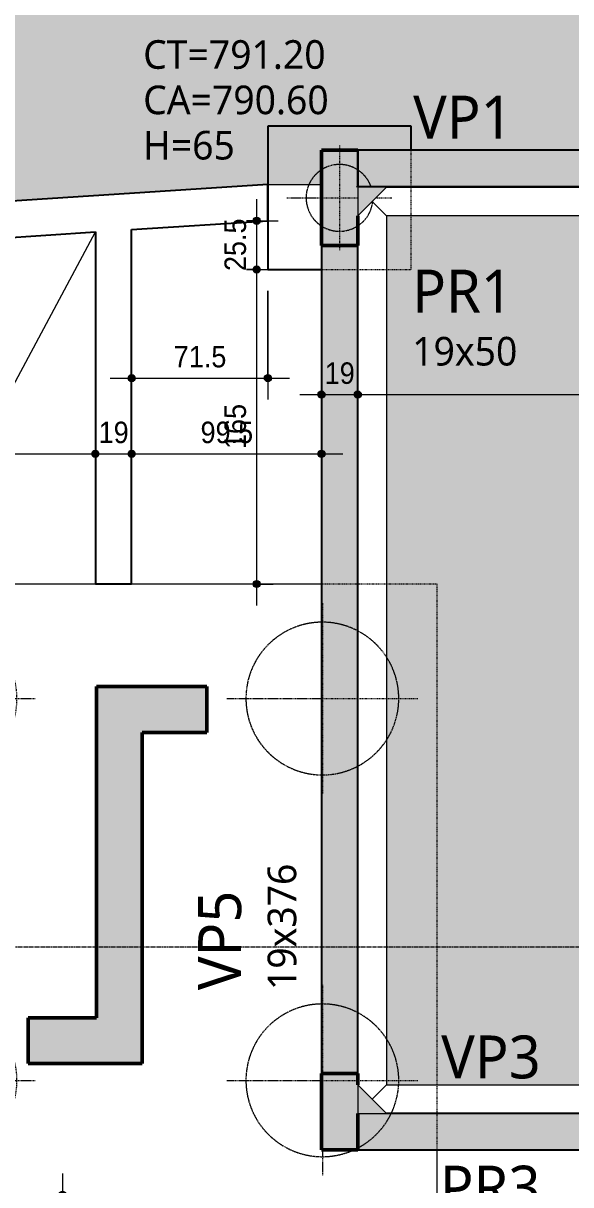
# Model space of a CAD drawing. Header units: centimetres. Extents: x -3523 to 38560, y -3196 to 88043.
# Drawn here: x -1439 to -1152, y 446 to 1055 of the extents above; entities that cross this region are included whole.
import ezdxf

# ---------------------------------------------------------------- set-up
doc = ezdxf.new("R2010")
doc.units = ezdxf.units.CM
for name, pattern in [('Centro de 6 mm', [1.32, 0.6, -0.24, 0.24, -0.24]), ('Hidden', [0.714375, 0.47625, -0.238125]), ('Traço', [0.635, 0.3175, -0.3175])]:
    doc.linetypes.add(name, pattern=pattern)
for name, color, linetype, lineweight in [('A-ANNO-DIMS', 7, 'Continuous', 9), ('A-ANNO-DIMS-75', 7, 'Continuous', 9), ('A-DETL-GENF', 7, 'Continuous', 18), ('A-DETL-THIN', 7, 'Continuous', 25), ('A-FLOR', 7, 'Continuous', 25), ('A-FLOR-OTLN', 7, 'Continuous', 18), ('G-ANNO-SYMB', 7, 'Continuous', 9), ('S-BEAM', 7, 'Continuous', 25), ('S-BEAM-IDEN', 7, 'Continuous', 9), ('S-COLS', 7, 'Continuous', 25), ('S-COLS-IDEN', 7, 'Continuous', 9), ('S-FNDN', 7, 'Continuous', 25), ('S-FNDN-HDLN', 7, 'Traço', 18), ('S-FNDN-IDEN', 7, 'Continuous', 9)]:
    doc.layers.add(name, color=color, linetype=linetype, lineweight=lineweight)
doc.layers.add('A-DETL', color=7, linetype='Continuous', lineweight=18, true_color=0x00a600)
doc.styles.add('Arial_1', font='arial.ttf', dxfattribs={"width": 0.9, "height": 11.25})
doc.styles.add('Gadugi', font='gadugi.ttf', dxfattribs={"height": 15})
doc.styles.add('Gadugi_1', font='gadugi.ttf', dxfattribs={"height": 22.5})
doc.dimstyles.new('PED_1_5mm_ESQ', dxfattribs={"dimscale": 30.48, "dimtxt": 11.477918, "dimasz": 0.492126, "dimexe": 0.369094, "dimexo": 0.369094, "dimgap": 0.073819, "dimtad": 1, "dimdec": 1, "dimrnd": 0.5, "dimdsep": 46, "dimtxsty": 'Arial_1', "dimblk1": 'DOTSMALL', "dimblk2": 'DOTSMALL', "dimsah": 1, "dimcen": 0.09, "dimdle": 0.369094, "dimazin": 0, "dimtfac": 1, "dimtdec": 4, "dimtix": 1, "dimtmove": 0, "dimatfit": 3, "dimfxl": 1, "dimtvp": 1, "dimtolj": 1, "dimtzin": 0, "dimarcsym": 2})
doc.dimstyles.new('PED_1_5mm_ESQ_2', dxfattribs={"dimscale": 30.48, "dimtxt": 11.477918, "dimasz": 0.492126, "dimexe": 0.369094, "dimexo": 0.369094, "dimgap": 0.073819, "dimtad": 1, "dimdec": 1, "dimrnd": 0.5, "dimdsep": 46, "dimtxsty": 'Arial_1', "dimblk1": 'DOTSMALL', "dimblk2": 'DOTSMALL', "dimsah": 1, "dimcen": 0.09, "dimdle": 0.369094, "dimazin": 0, "dimtfac": 1, "dimtdec": 4, "dimtix": 1, "dimtmove": 1, "dimatfit": 3, "dimfxl": 1, "dimtvp": 1, "dimtolj": 1, "dimtzin": 0, "dimarcsym": 2})

# ---------------------------------------------------------------- blocks, each defined once
blk = doc.blocks.new('PED_BLRET-1EST_R01_2019 - 75x75x65-V3-PL B 002 - FUNDAÇÃO')
at = {"layer": 'S-FNDN', "linetype": 'Hidden', "lineweight": 18}
for p, q in [((0, 27.5), (0, 25)), ((-27.5, 0), (-9.5, 0))]:
    blk.add_line(p, q, dxfattribs=at)
at = {"layer": 'S-FNDN-HDLN'}
for p, q in [((0, 25), (0, -27.5)), ((-9.5, 0), (9.5, 0)), ((18.84, 0), (27.5, 0))]:
    blk.add_line(p, q, dxfattribs=at)
for start, end in [(123.02796, 236.97204), (20.24658, 123.01167), (19.01621, 20.23029), (236.98833, 354.85346)]:
    blk.add_arc((0, 0), 17.5, start, end, dxfattribs=at)
blk = doc.blocks.new('PED_BLRET-4EST_R01_2019 - 320x320x170-3763708-PL B 002 - FUNDAÇÃO')
at = {"layer": 'S-FNDN', "linetype": 'Hidden', "lineweight": 18}
for p, q in [((-105, 30), (-105, -70)), ((-155, -20), (-55, -20)), ((45, -20), (94.49, -20)), ((-105, -270), (-105, -170)), ((-155, -220), (-55, -220)), ((45, -220), (94.49, -220)), ((95, -256.4), (95, -270))]:
    blk.add_line(p, q, dxfattribs=at)
at = {"layer": 'S-FNDN-HDLN'}
for p, q in [((95, 30), (95, -70)), ((94.5, -20), (145, -20)), ((95, -170), (95, -256.4)), ((94.5, -220), (145, -220))]:
    blk.add_line(p, q, dxfattribs=at)
for centre in [(-105, -20), (-105, -220)]:
    blk.add_circle(centre, 40, dxfattribs=at)
for centre, start, end in [((95, -20), 90.72456, 269.27544), ((95, -20), 360, 90.71744), ((95, -20), 269.28256, 360), ((95, -220), 90.72456, 294.08828), ((95, -220), 360, 90.71744), ((95, -220), 294.12768, 360)]:
    blk.add_arc(centre, 40, start, end, dxfattribs=at)
blk = doc.blocks.new('DIMBLOCK23-PL B 002 - FUNDAÇÃO')
at = {"layer": 'A-ANNO-DIMS-75'}
h = blk.add_hatch(color=256, dxfattribs=at)
edge = h.paths.add_edge_path(flags=0)
edge.add_arc((-1711.87, 829.04), 1.88, 0, 360)
h = blk.add_hatch(color=256, dxfattribs=at)
edge = h.paths.add_edge_path(flags=0)
edge.add_arc((-1400.92, 829.04), 1.88, 0, 360)
for p, q in [((-1711.87, 883.37), (-1711.87, 817.79)), ((-1711.87, 829.04), (-1711.87, 883.37)), ((-1400.92, 820.45), (-1400.92, 840.29)), ((-1723.12, 829.04), (-1400.92, 829.04)), ((-1400.92, 829.04), (-1400.92, 820.45))]:
    blk.add_line(p, q, dxfattribs=at)
for centre in [(-1711.87, 829.04), (-1400.92, 829.04)]:
    blk.add_circle(centre, 1.88, dxfattribs=at)
at = {"layer": 'A-ANNO-DIMS-75', "color": 0, "insert": (-1568.05, 845.9), "char_height": 11.25, "width": 27.9708, "attachment_point": 1, "line_spacing_factor": 0.941778, "style": 'Arial_1'}
blk.add_mtext('311', dxfattribs=at)
blk = doc.blocks.new('_DotSmall')
at = {"color": 0, "linetype": 'ByBlock', "const_width": 0.5}
blk.add_lwpolyline([(-0.0625, 0, 1), (0.0625, 0, 1)], format="xyb", close=True, dxfattribs=at)
blk = doc.blocks.new('DIMBLOCK24-PL B 002 - FUNDAÇÃO')
at = {"layer": 'A-ANNO-DIMS-75'}
h = blk.add_hatch(color=256, dxfattribs=at)
edge = h.paths.add_edge_path(flags=0)
edge.add_arc((-1400.92, 829.04), 1.88, 0, 360)
h = blk.add_hatch(color=256, dxfattribs=at)
edge = h.paths.add_edge_path(flags=0)
edge.add_arc((-1381.92, 829.04), 1.88, 0, 360)
for p, q in [((-1400.92, 820.45), (-1400.92, 840.29)), ((-1381.92, 820.45), (-1381.92, 840.29)), ((-1400.92, 829.04), (-1381.92, 829.04)), ((-1400.92, 829.04), (-1400.92, 820.45)), ((-1381.92, 829.04), (-1381.92, 820.45))]:
    blk.add_line(p, q, dxfattribs=at)
for centre in [(-1400.92, 829.04), (-1381.92, 829.04)]:
    blk.add_circle(centre, 1.88, dxfattribs=at)
at = {"layer": 'A-ANNO-DIMS-75', "color": 0, "insert": (-1399.19, 845.9), "char_height": 11.25, "width": 18.6472, "attachment_point": 1, "line_spacing_factor": 0.941778, "style": 'Arial_1'}
blk.add_mtext('19', dxfattribs=at)
blk = doc.blocks.new('DIMBLOCK25-PL B 002 - FUNDAÇÃO')
at = {"layer": 'A-ANNO-DIMS-75'}
h = blk.add_hatch(color=256, dxfattribs=at)
edge = h.paths.add_edge_path(flags=0)
edge.add_arc((-1381.92, 829.04), 1.88, 0, 360)
h = blk.add_hatch(color=256, dxfattribs=at)
edge = h.paths.add_edge_path(flags=0)
edge.add_arc((-1282.61, 829.04), 1.88, 0, 360)
for p, q in [((-1381.92, 820.45), (-1381.92, 840.29)), ((-1282.61, 820.45), (-1282.61, 840.29)), ((-1381.92, 829.04), (-1271.36, 829.04)), ((-1381.92, 829.04), (-1381.92, 820.45)), ((-1282.61, 829.04), (-1282.61, 820.45))]:
    blk.add_line(p, q, dxfattribs=at)
for centre in [(-1381.92, 829.04), (-1282.61, 829.04)]:
    blk.add_circle(centre, 1.88, dxfattribs=at)
at = {"layer": 'A-ANNO-DIMS-75', "color": 0, "insert": (-1345.87, 845.9), "char_height": 11.25, "width": 32.6326, "attachment_point": 1, "line_spacing_factor": 0.941778, "style": 'Arial_1'}
blk.add_mtext('99.5', dxfattribs=at)
blk = doc.blocks.new('DIMBLOCK28-PL B 002 - FUNDAÇÃO')
at = {"layer": 'A-ANNO-DIMS-75'}
h = blk.add_hatch(color=256, dxfattribs=at)
edge = h.paths.add_edge_path(flags=0)
edge.add_arc((-1316.48, 925.62), 1.88, 0, 360)
h = blk.add_hatch(color=256, dxfattribs=at)
edge = h.paths.add_edge_path(flags=0)
edge.add_arc((-1316.48, 760.85), 1.88, 0, 360)
for p, q in [((-1321.86, 925.62), (-1305.23, 925.62)), ((-1316.48, 925.62), (-1321.86, 925.62)), ((-1316.48, 749.6), (-1316.48, 925.62)), ((-1307.88, 760.85), (-1327.73, 760.85)), ((-1316.48, 760.85), (-1307.88, 760.85))]:
    blk.add_line(p, q, dxfattribs=at)
for centre in [(-1316.48, 925.62), (-1316.48, 760.85)]:
    blk.add_circle(centre, 1.88, dxfattribs=at)
at = {"layer": 'A-ANNO-DIMS-75', "color": 0, "insert": (-1333.34, 831.58), "char_height": 11.25, "width": 27.9708, "attachment_point": 1, "rotation": 90, "line_spacing_factor": 0.941778, "style": 'Arial_1'}
blk.add_mtext('165', dxfattribs=at)
blk = doc.blocks.new('DIMBLOCK29-PL B 002 - FUNDAÇÃO')
at = {"layer": 'A-ANNO-DIMS-75'}
h = blk.add_hatch(color=256, dxfattribs=at)
edge = h.paths.add_edge_path(flags=0)
edge.add_arc((-1316.48, 951.16), 1.88, 0, 360)
h = blk.add_hatch(color=256, dxfattribs=at)
edge = h.paths.add_edge_path(flags=0)
edge.add_arc((-1316.48, 925.62), 1.88, 0, 360)
for p, q in [((-1316.48, 925.62), (-1316.48, 962.41)), ((-1321.86, 951.16), (-1305.23, 951.16)), ((-1316.48, 951.16), (-1321.86, 951.16)), ((-1321.86, 925.62), (-1305.23, 925.62)), ((-1316.48, 925.62), (-1321.86, 925.62))]:
    blk.add_line(p, q, dxfattribs=at)
for centre in [(-1316.48, 951.16), (-1316.48, 925.62)]:
    blk.add_circle(centre, 1.88, dxfattribs=at)
at = {"layer": 'A-ANNO-DIMS-75', "color": 0, "insert": (-1333.34, 924.79), "char_height": 11.25, "width": 32.6326, "attachment_point": 1, "rotation": 90, "line_spacing_factor": 0.941778, "style": 'Arial_1'}
blk.add_mtext('25.5', dxfattribs=at)
blk = doc.blocks.new('DIMBLOCK38-PL B 002 - FUNDAÇÃO')
at = {"layer": 'A-ANNO-DIMS-75'}
h = blk.add_hatch(color=256, dxfattribs=at)
edge = h.paths.add_edge_path(flags=0)
edge.add_arc((-1418.13, 440.85), 1.88, 0, 360)
h = blk.add_hatch(color=256, dxfattribs=at)
edge = h.paths.add_edge_path(flags=0)
edge.add_arc((-1418.13, 212.62), 1.88, 0, 360)
for p, q in [((-1418.13, 452.1), (-1418.13, 201.37)), ((-1426.73, 440.85), (-1406.88, 440.85)), ((-1418.13, 440.85), (-1426.73, 440.85)), ((-1426.73, 212.62), (-1406.88, 212.62)), ((-1418.13, 212.62), (-1426.73, 212.62))]:
    blk.add_line(p, q, dxfattribs=at)
for centre in [(-1418.13, 440.85), (-1418.13, 212.62)]:
    blk.add_circle(centre, 1.88, dxfattribs=at)
at = {"layer": 'A-ANNO-DIMS-75', "color": 0, "insert": (-1434.98, 315.08), "char_height": 11.25, "width": 27.9708, "attachment_point": 1, "rotation": 90, "line_spacing_factor": 0.941778, "style": 'Arial_1'}
blk.add_mtext('228', dxfattribs=at)
blk = doc.blocks.new('DIMBLOCK45-PL B 002 - FUNDAÇÃO')
at = {"layer": 'A-ANNO-DIMS-75'}
h = blk.add_hatch(color=256, dxfattribs=at)
edge = h.paths.add_edge_path(flags=0)
edge.add_arc((-1127.31, 464.45), 1.88, 0, 360)
h = blk.add_hatch(color=256, dxfattribs=at)
edge = h.paths.add_edge_path(flags=0)
edge.add_arc((-1127.31, 440.85), 1.88, 0, 360)
for p, q in [((-1127.31, 475.7), (-1127.31, 440.85)), ((-1135.91, 464.45), (-1116.06, 464.45)), ((-1127.31, 464.45), (-1135.91, 464.45)), ((-1210.86, 440.85), (-1116.06, 440.85)), ((-1127.31, 440.85), (-1210.86, 440.85))]:
    blk.add_line(p, q, dxfattribs=at)
for centre in [(-1127.31, 464.45), (-1127.31, 440.85)]:
    blk.add_circle(centre, 1.88, dxfattribs=at)
blk.add_ellipse((-1127.31, 440.89), major_axis=(43.95, 0), ratio=0.267613, start_param=0, end_param=1.570796, dxfattribs=at)
at = {"layer": 'A-ANNO-DIMS-75', "color": 0, "insert": (-1089.14, 413.69), "char_height": 11.25, "width": 32.6326, "attachment_point": 1, "rotation": 90, "line_spacing_factor": 0.941778, "style": 'Arial_1'}
blk.add_mtext('23.5', dxfattribs=at)
blk = doc.blocks.new('DIMBLOCK127-PL B 002 - FUNDAÇÃO')
at = {"layer": 'A-ANNO-DIMS-75'}
h = blk.add_hatch(color=256, dxfattribs=at)
edge = h.paths.add_edge_path(flags=0)
edge.add_arc((-1381.92, 868.72), 1.88, 0, 360)
h = blk.add_hatch(color=256, dxfattribs=at)
edge = h.paths.add_edge_path(flags=0)
edge.add_arc((-1310.61, 868.72), 1.88, 0, 360)
for p, q in [((-1310.61, 914.37), (-1310.61, 857.47)), ((-1310.61, 868.72), (-1310.61, 914.37)), ((-1381.92, 860.12), (-1381.92, 879.97)), ((-1393.17, 868.72), (-1299.36, 868.72)), ((-1381.92, 868.72), (-1381.92, 860.12))]:
    blk.add_line(p, q, dxfattribs=at)
for centre in [(-1381.92, 868.72), (-1310.61, 868.72)]:
    blk.add_circle(centre, 1.88, dxfattribs=at)
at = {"layer": 'A-ANNO-DIMS-75', "color": 0, "insert": (-1359.87, 885.57), "char_height": 11.25, "width": 32.6326, "attachment_point": 1, "line_spacing_factor": 0.941778, "style": 'Arial_1'}
blk.add_mtext('71.5', dxfattribs=at)
blk = doc.blocks.new('DIMBLOCK227-PL B 002 - FUNDAÇÃO')
at = {"layer": 'A-ANNO-DIMS-75'}
h = blk.add_hatch(color=256, dxfattribs=at)
edge = h.paths.add_edge_path(flags=0)
edge.add_arc((-1282.61, 860.08), 1.88, 0, 360)
h = blk.add_hatch(color=256, dxfattribs=at)
edge = h.paths.add_edge_path(flags=0)
edge.add_arc((-1263.61, 860.08), 1.88, 0, 360)
for p, q in [((-1282.61, 851.49), (-1282.61, 871.33)), ((-1263.61, 851.49), (-1263.61, 871.33)), ((-1293.86, 860.08), (-1263.61, 860.08)), ((-1282.61, 860.08), (-1282.61, 851.49)), ((-1263.61, 860.08), (-1263.61, 851.49))]:
    blk.add_line(p, q, dxfattribs=at)
for centre in [(-1282.61, 860.08), (-1263.61, 860.08)]:
    blk.add_circle(centre, 1.88, dxfattribs=at)
at = {"layer": 'A-ANNO-DIMS-75', "color": 0, "insert": (-1280.88, 876.94), "char_height": 11.25, "width": 18.6472, "attachment_point": 1, "line_spacing_factor": 0.941778, "style": 'Arial_1'}
blk.add_mtext('19', dxfattribs=at)
blk = doc.blocks.new('DIMBLOCK228-PL B 002 - FUNDAÇÃO')
at = {"layer": 'A-ANNO-DIMS-75'}
h = blk.add_hatch(color=256, dxfattribs=at)
edge = h.paths.add_edge_path(flags=0)
edge.add_arc((-1263.61, 860.08), 1.88, 0, 360)
h = blk.add_hatch(color=256, dxfattribs=at)
edge = h.paths.add_edge_path(flags=0)
edge.add_arc((-876.36, 860.08), 1.88, 0, 360)
for p, q in [((-1263.61, 851.49), (-1263.61, 871.33)), ((-876.36, 496.9), (-876.36, 871.33)), ((-1263.61, 860.08), (-876.36, 860.08)), ((-1263.61, 860.08), (-1263.61, 851.49)), ((-876.36, 860.08), (-876.36, 496.9))]:
    blk.add_line(p, q, dxfattribs=at)
for centre in [(-1263.61, 860.08), (-876.36, 860.08)]:
    blk.add_circle(centre, 1.88, dxfattribs=at)
at = {"layer": 'A-ANNO-DIMS-75', "color": 0, "insert": (-1087.47, 876.94), "char_height": 11.25, "width": 41.9562, "attachment_point": 1, "line_spacing_factor": 0.941778, "style": 'Arial_1'}
blk.add_mtext('387.5', dxfattribs=at)

msp = doc.modelspace()

# ---------------------------------------------------------------- hatches: boundary and pattern name
at = {"layer": 'A-DETL-GENF', "true_color": 0xe6e6e6}
h = msp.add_hatch(color=254, dxfattribs=at)
h.paths.add_polyline_path([(-780.089, 706.316), (-386.115, 706.316), (-386.115, 707.119), (-490.138, 707.119), (-490.138, 819.102), (-113.138, 819.102), (-113.138, 707.119), (-124.365, 707.119), (-124.365, 706.316), (43.51, 706.316), (43.51, 770.619), (70.307, 770.619), (70.307, 1173.082), (306.417, 1173.082), (147.343, 1755.323), (97.342, 1755.323), (97.342, 1835.352), (-215.981, 1835.352), (-215.981, 1756.172), (-275.96, 1756.172), (-442.089, 1296.011), (-425.073, 1285.306), (-465.011, 1221.825), (-491.496, 1238.487), (-546.599, 1166.011), (-546.599, 1141.884), (-298.365, 1141.884), (-298.365, 1214.884), (-223.365, 1214.884), (-223.365, 1049.884), (-298.365, 1049.884), (-298.365, 1122.884), (-546.599, 1122.884), (-546.599, 1094.884), (-621.599, 1094.884), (-621.599, 1169.884), (-567.522, 1169.884), (-507.641, 1248.644), (-528.493, 1261.763), (-488.554, 1325.245), (-485.408, 1323.265), (-329.119, 1756.172), (-345.981, 1756.172), (-345.981, 1866.172), (-316.578, 1866.172), (-444.521, 2197.571), (-444.83, 2197.454), (-462.562, 2244.301), (-671.366, 2785.221), (-685.288, 2823.058), (-685.488, 2822.982), (-703.22, 2869.732), (-702.555, 2869.984), (-718.743, 2913.873), (-862.537, 3299.756), (-968.123, 3253.612), (-914.305, 3339.122), (-930.385, 3349.243), (-979.853, 3270.645), (-1027.785, 3380.324), (-999.447, 3392.709), (-1318.73, 3593.658), (-1333.645, 3569.961), (-1357.562, 3585.013), (-1342.647, 3608.71), (-1358.727, 3618.831), (-1373.642, 3595.134), (-1397.12, 3609.91), (-1382.205, 3633.607), (-1824.457, 3911.949), (-1862.275, 3851.86), (-1909.247, 3881.422), (-3097.084, 1994.095), (-2170.119, 1408.797), (-2169.792, 1409.316), (-2127.476, 1382.683), (-2127.841, 1382.102), (-1767.194, 1154.384), (-1737.355, 1154.384), (-1351.153, 1779.215), (-1413.278, 1818.573), (-1373.141, 1881.929), (-1233.757, 1793.627), (-1248.497, 1770.361), (-909.742, 1557.157), (-894.827, 1580.854), (-831.352, 1540.905), (-871.302, 1477.43), (-899.843, 1495.393), (-1197.486, 1153.393), (-1178.443, 1141.408), (-1218.392, 1077.933), (-1281.867, 1117.882), (-1279.683, 1121.353), (-1695.298, 1108.989), (-1460.081, 960.469), (-1310.615, 970.198), (-1282.615, 970.198), (-1282.615, 988.119), (-857.365, 988.119), (-857.365, 707.119), (-852.365, 707.119), (-852.365, 706.316), (-787.91, 706.316)], flags=0)
h.paths.add_polyline_path([(-1711.866, 1127.504), (-1267.491, 1140.724), (-1241.918, 1181.357), (-1213.76, 1163.636), (-916.117, 1505.636), (-934.777, 1517.38), (-919.862, 1541.077), (-1258.665, 1754.311), (-1273.895, 1730.271), (-1335.101, 1769.046), (-1715.019, 1154.384), (-1711.866, 1154.384), (-1711.866, 1137.129)], flags=0)
h.paths.add_polyline_path([(317.769, 1321.247), (317.769, 1754.601), (277.762, 1754.601), (277.762, 1835.352), (227.342, 1835.352), (227.342, 1755.323), (199.175, 1755.323), (306.417, 1362.799)], flags=0)
h.paths.add_polyline_path([(-17.803, 1780.55), (-17.803, 1796.55), (-1.803, 1796.55), (-2.348, 1792.409), (-3.947, 1788.55), (-6.489, 1785.236), (-9.803, 1782.694), (-13.662, 1781.095)], flags=0)
h.paths.add_polyline_path([(-33.803, 1796.55), (-33.258, 1800.691), (-31.659, 1804.55), (-29.117, 1807.864), (-25.803, 1810.406), (-21.944, 1812.005), (-17.803, 1812.55), (-17.803, 1796.55), (-33.258, 1796.55)], flags=0)
h.paths.add_polyline_path([(-1713.322, 2040.579), (-1755.638, 2067.212), (-1745.518, 2083.292), (-1703.201, 2056.659), (-1711.577, 2043.352)], flags=0)
h.paths.add_polyline_path([(-2141.673, 2310.054), (-2183.989, 2336.687), (-2173.869, 2352.768), (-2131.552, 2326.135)], flags=0)
h.paths.add_polyline_path([(-872.017, 2476.309), (-914.333, 2502.941), (-904.213, 2519.022), (-861.896, 2492.389)], flags=0)
h.paths.add_polyline_path([(-1278.153, 2731.912), (-1320.47, 2758.545), (-1310.349, 2774.626), (-1268.033, 2747.993), (-1275.233, 2736.552)], flags=0)
h.paths.add_polyline_path([(-1706.492, 3001.506), (-1748.808, 3028.139), (-1738.688, 3044.22), (-1696.371, 3017.587)], flags=0)
h.paths.add_polyline_path([(-866.215, 3298.666), (-862.634, 3300.018), (-865.839, 3308.62), (-871.262, 3312.032), (-868.974, 3305.973)], flags=0)
at = {"layer": 'A-DETL-GENF', "true_color": 0xffffff}
h = msp.add_hatch(color=7, dxfattribs=at)
h.paths.add_polyline_path([(-876.365, 221.444), (-876.365, 236.444), (-891.365, 221.444)], flags=0)
h.paths.add_polyline_path([(-1071.695, 221.444), (-1056.695, 221.444), (-1071.695, 236.444)], flags=0)
h.paths.add_polyline_path([(-877.955, 483.446), (-876.365, 483.446), (-876.365, 498.446), (-891.365, 483.446)], flags=0)
h.paths.add_polyline_path([(-1248.615, 483.446), (-1263.615, 498.446), (-1263.615, 483.446)], flags=0)
h.paths.add_polyline_path([(-876.365, 953.78), (-876.365, 968.78), (-891.365, 968.78), (-883.865, 961.28)], flags=0)
h.paths.add_polyline_path([(-1263.615, 953.78), (-1248.615, 968.78), (-1263.615, 968.78), (-1263.615, 967.545)], flags=0)
at = {"layer": 'A-FLOR', "true_color": 0xffcc66}
msp.add_hatch(color=31, dxfattribs=at).paths.add_polyline_path([(-975.822, 498.446), (-891.365, 498.446), (-891.365, 953.78), (-1248.615, 953.78), (-1248.615, 498.446), (-1171.556, 498.446)], flags=0)
at = {"layer": 'S-BEAM', "true_color": 0xd9d9d9}
for points in [[(-1263.615, 969.119), (-876.365, 969.119), (-876.365, 988.119), (-1263.615, 988.119)], [(-1282.615, 504.446), (-1263.615, 504.446), (-1263.615, 938.119), (-1282.615, 938.119), (-1282.615, 508.312)], [(-1071.695, 464.446), (-876.365, 464.446), (-876.365, 483.446), (-1263.614, 483.446), (-1263.615, 464.446), (-1090.695, 464.446)]]:
    msp.add_hatch(color=254, dxfattribs=at).paths.add_polyline_path(points, flags=0)
at = {"layer": 'S-COLS', "true_color": 0x808080}
for points in [[(-1272.323, 938.119), (-1263.615, 938.119), (-1263.615, 988.119), (-1282.615, 988.119), (-1282.615, 938.119)], [(-1400.365, 509.619), (-1376.365, 509.619), (-1376.365, 683.119), (-1342.615, 683.119), (-1342.615, 707.119), (-1400.365, 707.119), (-1400.365, 533.551), (-1436.115, 533.551), (-1436.115, 509.619), (-1400.922, 509.619)], [(-1263.615, 464.446), (-1263.615, 504.446), (-1282.615, 504.446), (-1282.615, 464.446), (-1265.365, 464.446)]]:
    msp.add_hatch(color=8, dxfattribs=at).paths.add_polyline_path(points, flags=0)

# ---------------------------------------------------------------- linework, layer by layer
at = {"layer": 'A-DETL', "color": 7}
for p, q in [((-1282.615, 970.198), (-1282.615, 988.119)), ((-1282.615, 988.119), (-857.365, 988.119)), ((-1460.081, 960.469), (-1310.615, 970.198)), ((-1310.615, 970.198), (-1287.249, 970.198)), ((-1287.249, 970.198), (-1282.615, 970.198)), ((-1263.615, 968.78), (-1263.615, 953.78)), ((-1263.615, 953.78), (-1248.615, 968.78)), ((-1248.615, 968.78), (-1263.615, 968.78)), ((-1248.615, 483.446), (-1263.615, 498.446)), ((-1263.615, 498.446), (-1263.615, 483.446)), ((-1263.615, 483.446), (-1248.615, 483.446))]:
    msp.add_line(p, q, dxfattribs=at)
at = {"layer": 'A-DETL', "color": 7, "lineweight": 50}
msp.add_line((-1263.615, 464.446), (-1263.615, 483.446), dxfattribs=at)
at = {"layer": 'A-DETL-THIN', "color": 9, "lineweight": 18, "true_color": 0xc0c0c0}
msp.add_line((-1499.442, 760.848), (-1400.922, 945.28), dxfattribs=at)
at = {"layer": 'A-FLOR-OTLN'}
for p, q in [((-1248.615, 968.78), (-891.365, 968.78)), ((-1248.615, 953.78), (-1256.115, 961.28)), ((-1248.615, 953.78), (-1248.615, 498.446)), ((-891.365, 953.78), (-1248.615, 953.78)), ((-1256.115, 490.946), (-1248.615, 498.446)), ((-1248.615, 498.446), (-891.365, 498.446))]:
    msp.add_line(p, q, dxfattribs=at)
at = {"layer": 'G-ANNO-SYMB', "linetype": 'Centro de 6 mm'}
msp.add_line((-1956.04, 570.866), (-700.689, 570.866), dxfattribs=at)
at = {"layer": 'S-BEAM'}
for p, q in [((-876.365, 988.119), (-1263.615, 988.119)), ((-1263.615, 988.119), (-1263.615, 969.119)), ((-1310.615, 970.198), (-1460.081, 960.469)), ((-1310.615, 951.158), (-1310.615, 970.198)), ((-1263.615, 969.119), (-876.365, 969.119)), ((-1381.922, 946.517), (-1310.615, 951.158)), ((-1711.866, 925.04), (-1400.922, 945.28)), ((-1400.922, 945.28), (-1400.922, 760.848)), ((-1381.922, 760.848), (-1381.922, 946.517)), ((-1263.615, 938.119), (-1282.615, 938.119)), ((-1282.615, 938.119), (-1282.615, 504.446)), ((-1263.615, 504.446), (-1263.615, 938.119)), ((-1381.922, 760.848), (-1400.922, 760.848)), ((-1282.615, 504.446), (-1263.615, 504.446)), ((-1263.615, 483.446), (-1263.615, 464.446)), ((-891.365, 483.446), (-1248.615, 483.446)), ((-1263.615, 464.446), (-1090.695, 464.446))]:
    msp.add_line(p, q, dxfattribs=at)
at = {"layer": 'S-COLS', "lineweight": 50}
for p, q in [((-1263.615, 988.119), (-1282.615, 988.119)), ((-1282.615, 988.119), (-1282.615, 938.119)), ((-1263.615, 968.78), (-1263.615, 969.119)), ((-1263.615, 938.119), (-1263.615, 953.78)), ((-1282.615, 938.119), (-1263.615, 938.119)), ((-1342.615, 707.119), (-1400.365, 707.119)), ((-1400.365, 707.119), (-1400.365, 533.551)), ((-1342.615, 683.119), (-1342.615, 707.119)), ((-1376.365, 509.619), (-1376.365, 683.119)), ((-1376.365, 683.119), (-1342.615, 683.119)), ((-1436.115, 533.551), (-1436.115, 509.619)), ((-1400.365, 533.551), (-1436.115, 533.551)), ((-1436.115, 509.619), (-1376.365, 509.619)), ((-1263.615, 504.446), (-1282.615, 504.446)), ((-1282.615, 504.446), (-1282.615, 464.446)), ((-1263.615, 498.446), (-1263.615, 504.446)), ((-1282.615, 464.446), (-1263.615, 464.446))]:
    msp.add_line(p, q, dxfattribs=at)
at = {"layer": 'S-COLS'}
for p, q in [((-1263.615, 969.119), (-1263.615, 988.119)), ((-1263.615, 464.446), (-1263.615, 483.446))]:
    msp.add_line(p, q, dxfattribs=at)
at = {"layer": 'S-FNDN'}
for p, q in [((-1235.615, 1000.619), (-1310.615, 1000.619)), ((-1310.615, 1000.619), (-1310.615, 970.198)), ((-1235.615, 988.119), (-1235.615, 1000.619)), ((-1310.615, 970.198), (-1310.615, 951.158)), ((-1235.615, 968.78), (-1235.615, 969.119)), ((-1310.615, 951.158), (-1310.615, 925.619)), ((-1310.615, 925.619), (-1282.615, 925.619))]:
    msp.add_line(p, q, dxfattribs=at)
at = {"layer": 'S-FNDN', "lineweight": 18}
for p, q in [((-1400.922, 760.848), (-1542.109, 760.848)), ((-1381.922, 760.848), (-1400.922, 760.848)), ((-1282.615, 760.848), (-1381.922, 760.848)), ((-1222.109, 440.848), (-1222.109, 464.446))]:
    msp.add_line(p, q, dxfattribs=at)
at = {"layer": 'S-FNDN-HDLN'}
for p, q in [((-1235.615, 969.124), (-1235.615, 988.114)), ((-1235.615, 925.619), (-1235.615, 968.775)), ((-1282.61, 925.619), (-1235.615, 925.619)), ((-1222.109, 760.848), (-1282.61, 760.848)), ((-1222.109, 464.451), (-1222.109, 760.848))]:
    msp.add_line(p, q, dxfattribs=at)
for centre, radius, start, end in [((-1273.115, 963.119), 17.5, 107.455346, 114.230684), ((-1273.115, 963.119), 17.5, 99.238838, 107.280864), ((-1273.115, 963.119), 17.5, 92.10996, 98.79812), ((-1273.115, 963.119), 17.5, 83.847156, 91.945327), ((-1273.115, 963.119), 17.5, 76.766172, 83.326441), ((-1273.115, 963.119), 17.5, 68.425752, 76.610317), ((-1273.115, 963.119), 17.5, 138.152629, 145.028135), ((-1273.115, 963.119), 17.5, 129.975247, 137.954346), ((-1273.115, 963.119), 17.5, 122.802733, 129.638009), ((-1273.115, 963.119), 17.5, 114.612756, 122.617122), ((-1273.115, 963.119), 17.5, 61.423657, 67.789461), ((-1273.115, 963.119), 17.5, 52.949031, 61.275673), ((-1273.115, 963.119), 17.5, 46.082149, 52.131084), ((-1273.115, 963.119), 17.5, 37.350479, 45.941261), ((-1273.115, 963.119), 17.5, 160.679276, 168.633019), ((-1273.115, 963.119), 17.5, 153.505686, 160.406049), ((-1273.115, 963.119), 17.5, 145.329992, 153.292845), ((-1273.115, 963.119), 17.5, 30.741427, 36.205501), ((-1273.115, 963.119), 17.5, 21.386264, 30.60697), ((-1273.115, 963.119), 17.5, 19.021651, 19.478132), ((-1273.115, 963.119), 17.5, 176.024597, 180), ((-1273.115, 963.119), 17.5, 180, 183.975403), ((-1273.115, 963.119), 17.5, 168.862758, 175.77501), ((-1273.115, 963.119), 17.5, 184.22499, 191.137242), ((-1273.115, 963.119), 17.5, 344.727298, 354.893015), ((-1273.115, 963.119), 17.5, 191.366981, 199.320724), ((-1273.115, 963.119), 17.5, 199.593951, 206.494314), ((-1273.115, 963.119), 17.5, 329.39303, 338.613736), ((-1273.115, 963.119), 17.5, 340.521868, 344.598695), ((-1273.115, 963.119), 17.5, 206.707155, 214.670008), ((-1273.115, 963.119), 17.5, 214.971865, 221.847371), ((-1273.115, 963.119), 17.5, 222.045654, 230.024753), ((-1273.115, 963.119), 17.5, 230.361991, 237.197267), ((-1273.115, 963.119), 17.5, 307.868916, 313.917851), ((-1273.115, 963.119), 17.5, 314.058739, 322.649521), ((-1273.115, 963.119), 17.5, 323.794499, 329.258573), ((-1273.115, 963.119), 17.5, 237.382878, 245.387244), ((-1273.115, 963.119), 17.5, 245.769316, 252.544654), ((-1273.115, 963.119), 17.5, 252.719136, 260.761162), ((-1273.115, 963.119), 17.5, 261.20188, 267.89004), ((-1273.115, 963.119), 17.5, 268.054673, 276.152844), ((-1273.115, 963.119), 17.5, 276.673559, 283.233828), ((-1273.115, 963.119), 17.5, 283.389683, 291.574248), ((-1273.115, 963.119), 17.5, 292.210539, 298.576343), ((-1273.115, 963.119), 17.5, 298.724327, 307.050969), ((-1282.109, 700.848), 40, 113.595272, 118.092995), ((-1282.109, 700.848), 40, 107.903954, 113.381875), ((-1282.109, 700.848), 40, 103.234577, 107.771693), ((-1282.109, 700.848), 40, 97.590992, 103.049588), ((-1282.109, 700.848), 40, 92.889531, 97.44486), ((-1282.109, 700.848), 40, 87.273741, 92.726259), ((-1282.109, 700.848), 40, 82.55514, 87.110469), ((-1282.109, 700.848), 40, 76.950412, 82.409008), ((-1282.109, 700.848), 40, 72.228307, 76.765423), ((-1282.109, 700.848), 40, 66.618125, 72.096046), ((-1282.109, 700.848), 40, 61.907005, 66.404728), ((-1282.109, 700.848), 40, 128.521336, 134.097592), ((-1282.109, 700.848), 40, 123.980231, 128.410147), ((-1282.109, 700.848), 40, 118.213802, 123.728088), ((-1282.109, 700.848), 40, 56.271912, 61.786198), ((-1282.109, 700.848), 40, 51.589853, 56.019769), ((-1282.109, 700.848), 40, 45.902408, 51.478664), ((-1282.109, 700.848), 40, 138.827127, 144.510438), ((-1282.109, 700.848), 40, 134.405713, 138.724127), ((-1282.109, 700.848), 40, 41.275873, 45.594287), ((-1282.109, 700.848), 40, 35.489562, 41.172873), ((-1282.109, 700.848), 40, 149.131591, 155.018738), ((-1282.109, 700.848), 40, 144.906538, 149.035648), ((-1282.109, 700.848), 40, 30.964352, 35.093462), ((-1282.109, 700.848), 40, 24.981262, 30.868409), ((-1282.109, 700.848), 40, 159.435042, 165.813522), ((-1282.109, 700.848), 40, 155.573219, 159.345241), ((-1282.109, 700.848), 40, 20.654759, 24.426781), ((-1282.109, 700.848), 40, 14.186478, 20.564958), ((-1282.109, 700.848), 40, 169.73772, 178.613943), ((-1282.109, 700.848), 40, 166.737593, 169.653314), ((-1282.109, 700.848), 40, 10.346686, 13.262407), ((-1282.109, 700.848), 40, 1.386057, 10.26228), ((-1282.109, 700.848), 40, 181.386057, 190.26228), ((-1282.109, 700.848), 40, 349.73772, 358.613943), ((-1282.109, 700.848), 40, 190.346686, 193.262407), ((-1282.109, 700.848), 40, 346.737593, 349.653314), ((-1282.109, 700.848), 40, 194.186478, 200.564958), ((-1282.109, 700.848), 40, 339.435042, 345.813522), ((-1282.109, 700.848), 40, 200.654759, 204.426781), ((-1282.109, 700.848), 40, 204.981262, 210.868409), ((-1282.109, 700.848), 40, 329.131591, 335.018738), ((-1282.109, 700.848), 40, 335.573219, 339.345241), ((-1282.109, 700.848), 40, 210.964352, 215.093462), ((-1282.109, 700.848), 40, 215.489562, 221.172873), ((-1282.109, 700.848), 40, 318.827127, 324.510438), ((-1282.109, 700.848), 40, 324.906538, 329.035648), ((-1282.109, 700.848), 40, 221.275873, 225.594287), ((-1282.109, 700.848), 40, 225.902408, 231.478664), ((-1282.109, 700.848), 40, 231.589853, 236.019769), ((-1282.109, 700.848), 40, 303.980231, 308.410147), ((-1282.109, 700.848), 40, 308.521336, 314.097592), ((-1282.109, 700.848), 40, 314.405713, 318.724127), ((-1282.109, 700.848), 40, 236.271912, 241.786198), ((-1282.109, 700.848), 40, 241.907005, 246.404728), ((-1282.109, 700.848), 40, 246.618125, 252.096046), ((-1282.109, 700.848), 40, 287.903954, 293.381875), ((-1282.109, 700.848), 40, 293.595272, 298.092995), ((-1282.109, 700.848), 40, 298.213802, 303.728088), ((-1282.109, 700.848), 40, 252.228307, 256.765423), ((-1282.109, 700.848), 40, 256.950412, 262.409008), ((-1282.109, 700.848), 40, 262.55514, 267.110469), ((-1282.109, 700.848), 40, 267.273741, 272.726259), ((-1282.109, 700.848), 40, 272.889531, 277.44486), ((-1282.109, 700.848), 40, 277.590992, 283.049588), ((-1282.109, 700.848), 40, 283.234577, 287.771693), ((-1282.109, 500.848), 40, 118.213802, 123.728088), ((-1282.109, 500.848), 40, 113.595272, 118.092995), ((-1282.109, 500.848), 40, 107.903954, 113.381875), ((-1282.109, 500.848), 40, 103.234577, 107.771693), ((-1282.109, 500.848), 40, 97.590992, 103.049588), ((-1282.109, 500.848), 40, 92.889531, 97.44486), ((-1282.109, 500.848), 40, 87.273741, 92.726259), ((-1282.109, 500.848), 40, 82.55514, 87.110469), ((-1282.109, 500.848), 40, 76.950412, 82.409008), ((-1282.109, 500.848), 40, 72.228307, 76.765423), ((-1282.109, 500.848), 40, 66.618125, 72.096046), ((-1282.109, 500.848), 40, 61.907005, 66.404728), ((-1282.109, 500.848), 40, 56.271912, 61.786198), ((-1282.109, 500.848), 40, 134.405713, 138.724127), ((-1282.109, 500.848), 40, 128.521336, 134.097592), ((-1282.109, 500.848), 40, 123.980231, 128.410147), ((-1282.109, 500.848), 40, 51.589853, 56.019769), ((-1282.109, 500.848), 40, 45.902408, 51.478664), ((-1282.109, 500.848), 40, 41.275873, 45.594287), ((-1282.109, 500.848), 40, 144.906538, 149.035648), ((-1282.109, 500.848), 40, 138.827127, 144.510438), ((-1282.109, 500.848), 40, 35.489562, 41.172873), ((-1282.109, 500.848), 40, 30.964352, 35.093462), ((-1282.109, 500.848), 40, 155.573219, 159.345241), ((-1282.109, 500.848), 40, 149.131591, 155.018738), ((-1282.109, 500.848), 40, 24.981262, 30.868409), ((-1282.109, 500.848), 40, 20.654759, 24.426781), ((-1282.109, 500.848), 40, 159.435042, 165.813522), ((-1282.109, 500.848), 40, 14.186478, 20.564958), ((-1282.109, 500.848), 40, 169.73772, 178.613943), ((-1282.109, 500.848), 40, 166.737593, 169.653314), ((-1282.109, 500.848), 40, 10.346686, 13.262407), ((-1282.109, 500.848), 40, 1.386057, 10.26228), ((-1282.109, 500.848), 40, 181.386057, 190.26228), ((-1282.109, 500.848), 40, 349.73772, 358.613943), ((-1282.109, 500.848), 40, 190.346686, 193.262407), ((-1282.109, 500.848), 40, 346.737593, 349.653314), ((-1282.109, 500.848), 40, 194.186478, 200.564958), ((-1282.109, 500.848), 40, 339.435042, 345.813522), ((-1282.109, 500.848), 40, 200.654759, 204.426781), ((-1282.109, 500.848), 40, 204.981262, 210.868409), ((-1282.109, 500.848), 40, 329.131591, 335.018738), ((-1282.109, 500.848), 40, 335.573219, 339.345241), ((-1282.109, 500.848), 40, 210.964352, 215.093462), ((-1282.109, 500.848), 40, 215.489562, 221.172873), ((-1282.109, 500.848), 40, 318.827127, 324.510438), ((-1282.109, 500.848), 40, 324.906538, 329.035648), ((-1282.109, 500.848), 40, 221.275873, 225.594287), ((-1282.109, 500.848), 40, 225.902408, 231.478664), ((-1282.109, 500.848), 40, 231.589853, 236.019769), ((-1282.109, 500.848), 40, 303.980231, 308.410147), ((-1282.109, 500.848), 40, 308.521336, 314.097592), ((-1282.109, 500.848), 40, 314.405713, 318.724127), ((-1282.109, 500.848), 40, 236.271912, 241.786198), ((-1282.109, 500.848), 40, 241.907005, 246.404728), ((-1282.109, 500.848), 40, 246.618125, 252.096046), ((-1282.109, 500.848), 40, 252.228307, 256.765423), ((-1282.109, 500.848), 40, 283.234577, 287.771693), ((-1282.109, 500.848), 40, 287.903954, 293.381875), ((-1282.109, 500.848), 40, 293.595272, 294.008647), ((-1282.109, 500.848), 40, 294.042318, 298.092995), ((-1282.109, 500.848), 40, 298.213802, 303.728088), ((-1282.109, 500.848), 40, 256.950412, 262.409008), ((-1282.109, 500.848), 40, 262.55514, 267.110469), ((-1282.109, 500.848), 40, 267.273741, 272.726259), ((-1282.109, 500.848), 40, 272.889531, 277.44486), ((-1282.109, 500.848), 40, 277.590992, 283.049588)]:
    msp.add_arc(centre, radius, start, end, dxfattribs=at)

# ---------------------------------------------------------------- block references
at = {"layer": 'S-FNDN', "linetype": 'Traço', "lineweight": 18}
for name, p in [('PED_BLRET-1EST_R01_2019 - 75x75x65-V3-PL B 002 - FUNDAÇÃO', (-1273.115, 963.119)), ('PED_BLRET-4EST_R01_2019 - 320x320x170-3763708-PL B 002 - FUNDAÇÃO', (-1377.109, 720.848))]:
    msp.add_blockref(name, p, dxfattribs=at)

# ---------------------------------------------------------------- texts
at = {"layer": 'S-BEAM-IDEN', "char_height": 22.5, "width": 66.74048, "attachment_point": 1, "style": 'Gadugi_1'}
for s, insert in [('VP1', (-1234.572, 1016.689)), ('VP3', (-1219.92, 524.355))]:
    msp.add_mtext(s, dxfattribs=dict(at, insert=insert))
at = {"layer": 'S-BEAM-IDEN', "attachment_point": 1, "rotation": 90}
for s, insert, char_height, width, style in [('19x376', (-1310.776, 548.141), 15, 81.17086, 'Gadugi'), ('VP5', (-1347.107, 548.141), 22.5, 66.74048, 'Gadugi_1')]:
    msp.add_mtext(s, dxfattribs=dict(at, insert=insert, char_height=char_height, width=width, style=style))
at = {"layer": 'S-COLS-IDEN', "attachment_point": 1}
for s, insert, char_height, width, style in [('PR1', (-1235.097, 925.535), 22.5, 65.53795, 'Gadugi_1'), ('19x50', (-1235.097, 890.301), 15, 67.34175, 'Gadugi'), ('PR3', (-1220.654, 456.154), 22.5, 65.53795, 'Gadugi_1')]:
    msp.add_mtext(s, dxfattribs=dict(at, insert=insert, char_height=char_height, width=width, style=style))
at = {"layer": 'S-FNDN-IDEN', "char_height": 15, "attachment_point": 1, "style": 'Gadugi'}
for s, insert, width in [('CT=791.20', (-1375.907, 1045.735), 122.05692), ('CA=790.60', (-1375.907, 1021.956), 125.06325), ('H=65', (-1375.907, 998.211), 63.73416)]:
    msp.add_mtext(s, dxfattribs=dict(at, insert=insert, width=width))

# ---------------------------------------------------------------- dimensions: what is measured, and where the dimension line sits
at = {"layer": 'A-ANNO-DIMS'}
for base, p1, p2, override, picture, middle in [((-1316.483, 951.158), (-1310.615, 925.619), (-1310.615, 951.158), {"dimpost": '<>', "dimfxl": 25.538956}, 'DIMBLOCK29-PL B 002 - FUNDAÇÃO', (-1324.477, 938.389)), ((-1316.483, 925.619), (-1319.135, 760.848), (-1310.615, 925.619), {"dimpost": '<>', "dimfxl": 164.991455}, 'DIMBLOCK28-PL B 002 - FUNDAÇÃO', (-1324.477, 843.234)), ((-1418.127, 212.619), (-1415.476, 440.848), (-1415.476, 212.619), {"dimpost": '<>', "dimfxl": 228.228684}, 'DIMBLOCK38-PL B 002 - FUNDAÇÃO', (-1426.121, 326.734))]:
    dim = msp.add_linear_dim(base=base, p1=p1, p2=p2, angle=90, dimstyle='PED_1_5mm_ESQ', override=override, dxfattribs=at)
    dim.commit()
    dim.dimension.update_dxf_attribs({"geometry": picture, "text_midpoint": middle})
for base, p1, p2, override, picture, middle in [((-1310.615, 868.718), (-1381.922, 871.37), (-1310.615, 925.619), {"dimpost": '<>', "dimfxl": 89.597752}, 'DIMBLOCK127-PL B 002 - FUNDAÇÃO', (-1346.268, 876.712)), ((-1400.922, 829.045), (-1711.866, 894.619), (-1400.922, 831.696), {"dimpost": '<>', "dimfxl": 317.246373}, 'DIMBLOCK23-PL B 002 - FUNDAÇÃO', (-1556.394, 837.043)), ((-1263.615, 860.084), (-1282.615, 862.736), (-1263.615, 862.736), {"dimpost": '<>', "dimfxl": 19}, 'DIMBLOCK227-PL B 002 - FUNDAÇÃO', (-1273.115, 868.078)), ((-876.364521157, 860.084430679), (-1263.614521157, 862.736081109), (-876.364521157, 485.650425405), {"dimpost": '<>', "dimfxl": 540.514712}, 'DIMBLOCK228-PL B 002 - FUNDAÇÃO', (-1069.989521157, 868.082213796)), ((-1381.922, 829.045), (-1400.922, 831.696), (-1381.922, 831.696), {"dimpost": '<>', "dimfxl": 19}, 'DIMBLOCK24-PL B 002 - FUNDAÇÃO', (-1391.422, 837.039)), ((-1282.615, 829.045), (-1381.922, 831.696), (-1282.615, 831.696), {"dimpost": '<>', "dimfxl": 99.307314}, 'DIMBLOCK25-PL B 002 - FUNDAÇÃO', (-1332.268, 837.039))]:
    dim = msp.add_linear_dim(base=base, p1=p1, p2=p2, dimstyle='PED_1_5mm_ESQ', override=override, dxfattribs=at)
    dim.commit()
    dim.dimension.update_dxf_attribs({"geometry": picture, "text_midpoint": middle})
dim = msp.add_linear_dim(base=(-1127.312, 440.848), p1=(-1124.66, 464.446), p2=(-1222.109, 440.848), angle=90, dimstyle='PED_1_5mm_ESQ_2', override={"dimpost": '<>', "dimfxl": 100.265632}, dxfattribs=at)
dim.commit()
dim.dimension.update_dxf_attribs({"geometry": 'DIMBLOCK45-PL B 002 - FUNDAÇÃO', "text_midpoint": (-1081.64, 430.009), "dimtype": 160, "text_rotation": 90})

doc.saveas('drawing.dxf')
